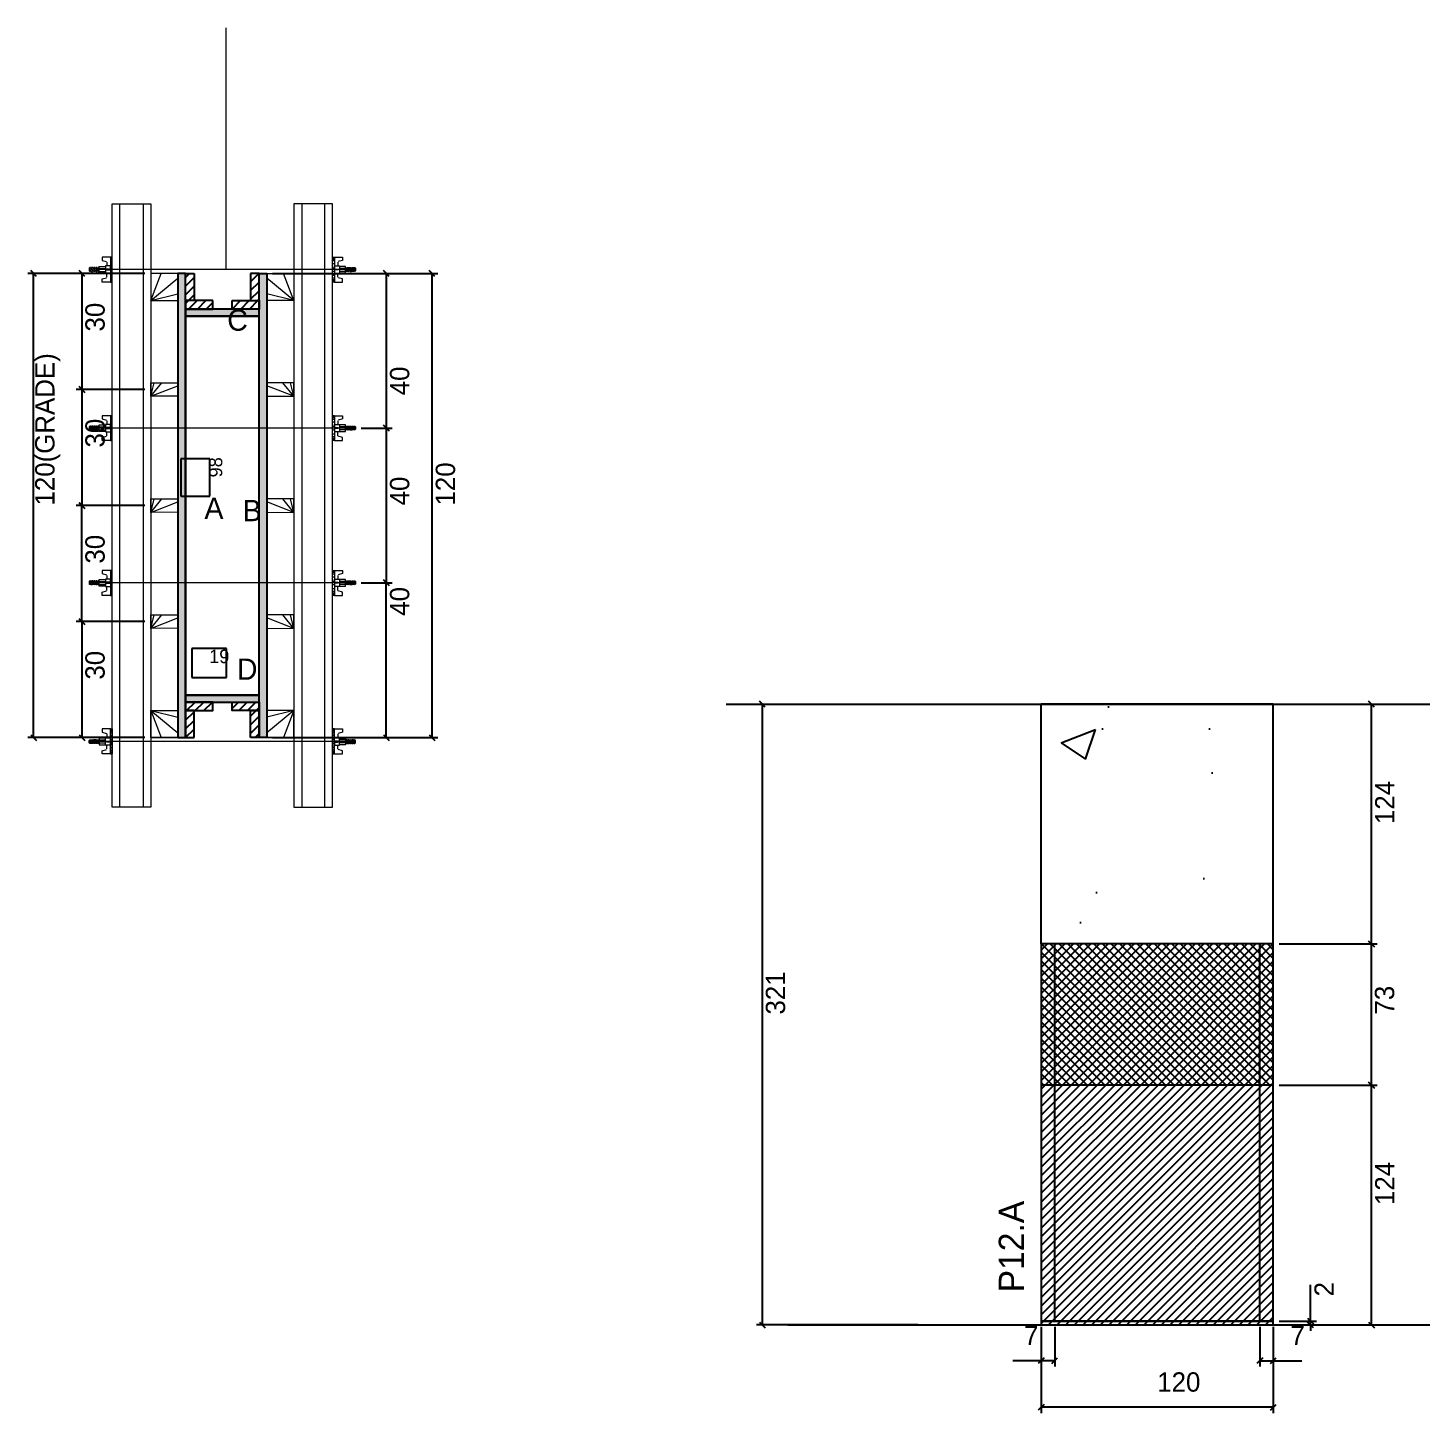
# Model space of a CAD drawing. Header units: metres. Extents: x 2885 to 4262, y 8696 to 9413.
# Drawn here: x 2885 to 3605, y 8696 to 9413 of the extents above; entities that cross this region are included whole.
import ezdxf

# ---------------------------------------------------------------- set-up
doc = ezdxf.new("R2010")
doc.units = ezdxf.units.M
for name, color, linetype in [('CHAPA', 7, 'Continuous'), ('COTA', 7, 'Continuous'), ('Hachura', 7, 'Continuous'), ('Madeira', 7, 'Continuous'), ('NIVEL 2° PAV.', 7, 'Continuous'), ('Nível', 7, 'Continuous'), ('Painéis', 7, 'Continuous'), ('Perfil Metálico', 7, 'Continuous'), ('SARR_2.2x7', 7, 'Continuous'), ('SARRAFO', 7, 'Continuous'), ('Texto Seção', 7, 'Continuous'), ('TEXTO_GERAL', 7, 'Continuous')]:
    doc.layers.add(name, color=color, linetype=linetype)

msp = doc.modelspace()

# ---------------------------------------------------------------- hatches: boundary and pattern name
at = {"layer": 'COTA'}
h = msp.add_hatch(dxfattribs=at)
h.set_pattern_fill('AR-CONC')
h.paths.add_polyline_path([(3408.53, 9063.1), (3408.53, 8939.1), (3528.53, 8939.1), (3528.53, 9063.1), (3408.53, 9063.1)])
at = {"layer": 'Hachura'}
h = msp.add_hatch(color=7, dxfattribs=at)
h.dxf.hatch_style = 1
h.paths.add_polyline_path([(2966.19, 9285.81), (2962.19, 9285.81), (2962.19, 9045.81), (2966.19, 9045.81), (2966.19, 9285.81)])
h = msp.add_hatch(color=7, dxfattribs=at)
h.dxf.hatch_style = 1
h.paths.add_polyline_path([(2966.19, 9285.81), (2962.19, 9285.81), (2962.19, 9045.81), (2966.19, 9045.81), (2966.19, 9285.81)])
h = msp.add_hatch(dxfattribs=at)
h.set_pattern_fill('ANSI31')
h.paths.add_polyline_path([(2966.19, 9271.81), (2970.59, 9271.81), (2970.59, 9285.81), (2966.19, 9285.81), (2966.19, 9271.81)])
h = msp.add_hatch(dxfattribs=at)
h.set_pattern_fill('ANSI31')
h.paths.add_polyline_path([(3004.19, 9271.81), (2999.79, 9271.81), (2999.79, 9285.81), (3004.19, 9285.81), (3004.19, 9271.81)])
h = msp.add_hatch(color=7, dxfattribs=at)
h.dxf.hatch_style = 1
h.paths.add_polyline_path([(3004.19, 9285.81), (3008.19, 9285.81), (3008.19, 9045.81), (3004.19, 9045.81), (3004.19, 9285.81)])
h = msp.add_hatch(color=7, dxfattribs=at)
h.dxf.hatch_style = 1
h.paths.add_polyline_path([(3004.19, 9285.81), (3008.19, 9285.81), (3008.19, 9045.81), (3004.19, 9045.81), (3004.19, 9285.81)])
h = msp.add_hatch(dxfattribs=at)
h.set_pattern_fill('ANSI31')
h.paths.add_polyline_path([(2966.19, 9267.41), (2966.19, 9271.81), (2980.19, 9271.81), (2980.19, 9267.41), (2966.19, 9267.41)])
h = msp.add_hatch(dxfattribs=at)
h.set_pattern_fill('ANSI31')
h.paths.add_polyline_path([(3004.19, 9267.41), (3004.19, 9271.81), (2990.19, 9271.81), (2990.19, 9267.41), (3004.19, 9267.41)])
h = msp.add_hatch(color=7, dxfattribs=at)
h.dxf.hatch_style = 1
h.paths.add_polyline_path([(3004.19, 9263.81), (3004.19, 9267.41), (2966.19, 9267.41), (2966.19, 9263.81), (3004.19, 9263.81)])
h = msp.add_hatch(color=7, dxfattribs=at)
h.dxf.hatch_style = 1
h.paths.add_polyline_path([(3004.19, 9263.81), (3004.19, 9267.41), (2966.19, 9267.41), (2966.19, 9263.81), (3004.19, 9263.81)])
h = msp.add_hatch(color=7, dxfattribs=at)
h.dxf.hatch_style = 1
h.paths.add_polyline_path([(3004.19, 9064.21), (3004.19, 9067.81), (2966.19, 9067.81), (2966.19, 9064.21), (3004.19, 9064.21)])
h = msp.add_hatch(color=7, dxfattribs=at)
h.dxf.hatch_style = 1
h.paths.add_polyline_path([(3004.19, 9064.21), (3004.19, 9067.81), (2966.19, 9067.81), (2966.19, 9064.21), (3004.19, 9064.21)])
h = msp.add_hatch(dxfattribs=at)
h.set_pattern_fill('ANSI31')
h.paths.add_polyline_path([(2966.19, 9059.81), (2966.19, 9064.21), (2980.19, 9064.21), (2980.19, 9059.81), (2966.19, 9059.81)])
h = msp.add_hatch(dxfattribs=at)
h.set_pattern_fill('ANSI31')
h.paths.add_polyline_path([(3004.19, 9059.81), (3004.19, 9064.21), (2990.19, 9064.21), (2990.19, 9059.81), (3004.19, 9059.81)])
h = msp.add_hatch(dxfattribs=at)
h.set_pattern_fill('ANSI31')
h.paths.add_polyline_path([(2966.19, 9059.81), (2970.59, 9059.81), (2970.59, 9045.81), (2966.19, 9045.81), (2966.19, 9059.81)])
h = msp.add_hatch(dxfattribs=at)
h.set_pattern_fill('ANSI31')
h.paths.add_polyline_path([(3004.19, 9059.81), (2999.79, 9059.81), (2999.79, 9045.81), (3004.19, 9045.81), (3004.19, 9059.81)])
h = msp.add_hatch(dxfattribs=at)
h.set_pattern_fill('ANSI37')
h.paths.add_polyline_path([(3408.53, 8939.1), (3408.53, 8866.1), (3528.53, 8866.1), (3528.53, 8939.1), (3408.53, 8939.1)])
h = msp.add_hatch(dxfattribs=at)
h.set_pattern_fill('ANSI31')
h.paths.add_polyline_path([(3528.53, 8866.1), (3408.53, 8866.1), (3408.53, 8742.1), (3528.53, 8742.1), (3528.53, 8866.1)])

# ---------------------------------------------------------------- linework, layer by layer
at = {"layer": 'CHAPA', "color": 1, "lineweight": 25}
for points in [[(2966.19, 9285.81), (2962.19, 9285.81), (2962.19, 9045.81), (2966.19, 9045.81)], [(2966.19, 9285.81), (2962.19, 9285.81), (2962.19, 9045.81), (2966.19, 9045.81)], [(3004.19, 9285.81), (3008.19, 9285.81), (3008.19, 9045.81), (3004.19, 9045.81)], [(3004.19, 9285.81), (3008.19, 9285.81), (3008.19, 9045.81), (3004.19, 9045.81)], [(3004.19, 9263.81), (3004.19, 9267.41), (2966.19, 9267.41), (2966.19, 9263.81)], [(3004.19, 9263.81), (3004.19, 9267.41), (2966.19, 9267.41), (2966.19, 9263.81)], [(3004.19, 9064.21), (3004.19, 9067.81), (2966.19, 9067.81), (2966.19, 9064.21)], [(3004.19, 9064.21), (3004.19, 9067.81), (2966.19, 9067.81), (2966.19, 9064.21)]]:
    msp.add_lwpolyline(points, close=True, dxfattribs=at)
at = {"layer": 'COTA', "color": 241, "lineweight": 25}
for p, q in [((2945.19, 9285.81), (2884.63, 9285.81)), ((2887.63, 9045.81), (2887.63, 9285.81)), ((2945.18, 9285.79), (2909.57, 9285.79)), ((2912.57, 9285.79), (2912.57, 9225.79)), ((3011.19, 9285.81), (3096.6, 9285.81)), ((3045.19, 9285.81), (3072.92, 9285.81)), ((3069.92, 9285.81), (3069.92, 9205.88)), ((3093.6, 9045.81), (3093.6, 9285.81)), ((2945.18, 9225.79), (2909.57, 9225.79)), ((2945.18, 9225.79), (2909.57, 9225.79)), ((2912.57, 9225.79), (2912.57, 9165.82)), ((3056.99, 9205.88), (3072.92, 9205.88)), ((3056.99, 9205.88), (3072.92, 9205.88)), ((3069.92, 9205.88), (3069.92, 9125.88)), ((2945.18, 9165.82), (2909.57, 9165.82)), ((2945.18, 9165.79), (2909.57, 9165.79)), ((2912.57, 9105.79), (2912.57, 9165.79)), ((3056.99, 9125.88), (3072.92, 9125.88)), ((3056.99, 9125.88), (3072.92, 9125.88)), ((3069.92, 9045.81), (3069.92, 9125.88)), ((2945.18, 9105.79), (2909.57, 9105.79)), ((2945.18, 9105.79), (2909.57, 9105.79)), ((2912.57, 9105.79), (2912.57, 9045.79)), ((3528.53, 9063.1), (3408.53, 9063.1)), ((3408.53, 8939.1), (3408.53, 9063.1)), ((3528.53, 8939.1), (3528.53, 9063.1)), ((2945.19, 9045.81), (2884.63, 9045.81)), ((2945.18, 9045.79), (2909.57, 9045.79)), ((3011.19, 9045.81), (3096.6, 9045.81)), ((3045.19, 9045.81), (3072.92, 9045.81))]:
    msp.add_line(p, q, dxfattribs=at)
at = {"layer": 'COTA', "color": 0, "lineweight": 25}
for p, q in [((2889.13, 9284.31), (2886.13, 9287.31)), ((2914.07, 9284.29), (2911.07, 9287.29)), ((3071.42, 9284.31), (3068.42, 9287.31)), ((3095.1, 9284.31), (3092.1, 9287.31)), ((2911.07, 9227.29), (2914.07, 9224.29)), ((2914.07, 9224.29), (2911.07, 9227.29)), ((3068.42, 9207.38), (3071.42, 9204.38)), ((3071.42, 9204.38), (3068.42, 9207.38)), ((2911.07, 9167.32), (2914.07, 9164.32)), ((2914.07, 9164.29), (2911.07, 9167.29)), ((3071.42, 9124.38), (3068.42, 9127.38)), ((3068.42, 9127.38), (3071.42, 9124.38)), ((2914.07, 9104.29), (2911.07, 9107.29)), ((2911.07, 9107.29), (2914.07, 9104.29)), ((3580.76, 9061.6), (3577.76, 9064.6)), ((2886.13, 9047.31), (2889.13, 9044.31)), ((2911.07, 9047.29), (2914.07, 9044.29)), ((3068.42, 9047.31), (3071.42, 9044.31)), ((3092.1, 9047.31), (3095.1, 9044.31)), ((3580.76, 8937.6), (3577.76, 8940.6)), ((3577.76, 8940.6), (3580.76, 8937.6)), ((3580.76, 8864.6), (3577.76, 8867.6)), ((3577.76, 8867.6), (3580.76, 8864.6)), ((3546.29, 8745.6), (3549.29, 8742.6)), ((3549.29, 8740.6), (3546.29, 8743.6)), ((3577.76, 8743.6), (3580.76, 8740.6)), ((3410.03, 8725.09), (3407.03, 8722.09)), ((3414.03, 8722.09), (3417.03, 8725.09)), ((3523.03, 8725.09), (3520.03, 8722.09)), ((3527.03, 8722.09), (3530.03, 8725.09)), ((3410.03, 8700.99), (3407.03, 8697.99)), ((3527.03, 8697.99), (3530.03, 8700.99))]:
    msp.add_line(p, q, dxfattribs=at)
at = {"layer": 'COTA', "color": 180, "lineweight": 25}
for p, q in [((2978.65, 9190.03), (2963.65, 9190.03)), ((2963.65, 9190.03), (2963.65, 9170.7)), ((2978.65, 9170.7), (2978.65, 9190.03)), ((2963.65, 9170.7), (2978.65, 9170.7)), ((2987.38, 9091.81), (2969.38, 9091.81)), ((2969.38, 9091.81), (2969.38, 9076.81)), ((2987.38, 9076.81), (2987.38, 9091.81)), ((2969.38, 9076.81), (2987.38, 9076.81))]:
    msp.add_line(p, q, dxfattribs=at)
at = {"layer": 'COTA', "color": 4, "lineweight": 25}
for p, q in [((3531.53, 9063.1), (3582.26, 9063.1)), ((3579.26, 8939.1), (3579.26, 9063.1)), ((3531.53, 8939.1), (3582.26, 8939.1)), ((3531.53, 8939.1), (3582.26, 8939.1)), ((3579.26, 8866.1), (3579.26, 8939.1)), ((3531.53, 8866.1), (3582.26, 8866.1)), ((3531.53, 8866.1), (3582.26, 8866.1)), ((3579.26, 8742.1), (3579.26, 8866.1)), ((3547.79, 8744.1), (3547.79, 8762.9)), ((3408.53, 8741.1), (3408.53, 8696.49)), ((3408.53, 8739.1), (3408.53, 8720.59)), ((3415.53, 8741.1), (3415.53, 8720.59)), ((3521.53, 8741.1), (3521.53, 8720.59)), ((3528.53, 8741.1), (3528.53, 8696.49)), ((3528.53, 8739.1), (3528.53, 8720.59)), ((3531.53, 8744.1), (3550.79, 8744.1)), ((3531.53, 8742.1), (3550.79, 8742.1)), ((3531.53, 8742.1), (3582.26, 8742.1)), ((3547.79, 8742.1), (3547.79, 8744.1)), ((3547.79, 8742.1), (3547.79, 8739.1)), ((3408.53, 8723.59), (3393.8, 8723.59)), ((3415.53, 8723.59), (3408.53, 8723.59)), ((3521.53, 8723.59), (3528.53, 8723.59)), ((3528.53, 8723.59), (3543.26, 8723.59)), ((3528.53, 8699.49), (3408.53, 8699.49))]:
    msp.add_line(p, q, dxfattribs=at)
at = {"layer": 'Hachura', "color": 0, "lineweight": 9}
for p, q in [((2923.03, 9294.26), (2923.03, 9292.58)), ((2923.03, 9292.58), (2925.25, 9292)), ((2928.19, 9294.26), (2923.06, 9294.26)), ((2927.27, 9294.12), (2928.2, 9294.12)), ((2927.27, 9293.91), (2928.2, 9293.91)), ((2927.27, 9293.57), (2928.2, 9293.57)), ((2927.27, 9293.11), (2928.2, 9293.11)), ((2927.27, 9292.27), (2928.2, 9292.27)), ((2927.29, 9294.26), (2927.29, 9281.36)), ((2927.29, 9294.26), (2927.29, 9289.1)), ((2928.19, 9281.36), (2928.19, 9294.26)), ((3042.19, 9281.36), (3042.19, 9294.26)), ((3042.19, 9294.26), (3047.33, 9294.26)), ((3043.12, 9294.12), (3042.19, 9294.12)), ((3043.12, 9293.91), (3042.19, 9293.91)), ((3043.12, 9293.57), (3042.19, 9293.57)), ((3043.12, 9293.11), (3042.19, 9293.11)), ((3043.12, 9292.27), (3042.19, 9292.27)), ((3043.1, 9294.26), (3043.1, 9281.36)), ((3043.1, 9294.26), (3043.1, 9289.1)), ((3047.35, 9292.58), (3045.14, 9292)), ((3047.35, 9294.26), (3047.35, 9292.58)), ((2916.72, 9288.85), (2916.39, 9288.52)), ((2916.39, 9288.52), (2916.39, 9287.23)), ((2916.72, 9286.91), (2916.39, 9287.23)), ((2917.04, 9288.84), (2916.71, 9288.84)), ((2917.36, 9286.91), (2916.71, 9288.2)), ((2917.28, 9286.81), (2916.71, 9287.94)), ((2916.71, 9287.42), (2917.05, 9286.75)), ((2916.71, 9287.17), (2916.84, 9286.91)), ((2916.72, 9286.91), (2916.72, 9288.85)), ((2917.04, 9288.84), (2918, 9286.91)), ((2917.04, 9288.84), (2918, 9286.91)), ((2917.13, 9288.92), (2918.21, 9286.75)), ((2917.36, 9286.91), (2918, 9286.91)), ((2918.44, 9286.81), (2917.37, 9288.95)), ((2918.2, 9288.84), (2917.55, 9288.84)), ((2918.52, 9286.91), (2917.55, 9288.84)), ((2918.2, 9288.84), (2919.17, 9286.91)), ((2918.29, 9288.92), (2919.37, 9286.75)), ((2919.17, 9286.91), (2918.52, 9286.91)), ((2919.6, 9286.81), (2918.53, 9288.95)), ((2919.36, 9288.84), (2918.71, 9288.84)), ((2919.68, 9286.91), (2918.71, 9288.84)), ((2918.93, 9288.84), (2918.71, 9288.84)), ((2919.36, 9288.84), (2920.33, 9286.91)), ((2919.45, 9288.92), (2920.53, 9286.75)), ((2919.89, 9286.91), (2919.68, 9286.91)), ((2920.76, 9286.81), (2919.69, 9288.95)), ((2920.52, 9288.84), (2919.87, 9288.84)), ((2920.84, 9286.91), (2919.87, 9288.84)), ((2919.89, 9286.91), (2920.33, 9286.91)), ((2920.52, 9288.84), (2921.49, 9286.91)), ((2920.84, 9286.91), (2921.49, 9286.91)), ((2921.49, 9287.68), (2920.85, 9288.95)), ((2921.49, 9287.94), (2921.04, 9288.84)), ((2921.49, 9288.84), (2921.04, 9288.84)), ((2921.49, 9286.13), (2921.49, 9289.49)), ((2921.49, 9289.49), (2924.71, 9289.49)), ((2921.49, 9288.46), (2924.71, 9288.46)), ((2921.49, 9286.91), (2924.71, 9286.91)), ((2924.71, 9286.13), (2921.49, 9286.13)), ((2921.55, 9286.13), (2921.55, 9289.49)), ((2924.71, 9289.75), (2924.71, 9285.88)), ((2927.29, 9289.75), (2924.71, 9289.75)), ((2924.71, 9285.88), (2924.71, 9286.13)), ((2924.71, 9285.88), (2924.71, 9286.13)), ((2924.71, 9285.88), (2927.29, 9285.88)), ((2927.29, 9288.12), (2925.29, 9288.12)), ((2925.29, 9287.61), (2927.29, 9287.61)), ((2925.49, 9291.69), (2925.49, 9289.75)), ((2925.49, 9283.93), (2925.49, 9285.88)), ((2927.27, 9290.85), (2928.2, 9290.85)), ((2927.29, 9287.81), (2927.29, 9289.75)), ((2927.29, 9289.1), (2927.29, 9288.46)), ((2927.29, 9287.82), (2928.19, 9287.82)), ((2927.61, 9288.77), (2927.4, 9288.77)), ((2927.42, 9286.84), (2927.85, 9286.84)), ((2928.04, 9288.77), (2927.61, 9288.77)), ((2928.19, 9282.32), (2928.19, 9290.13)), ((3043.12, 9290.85), (3042.19, 9290.85)), ((3042.19, 9282.32), (3042.19, 9290.13)), ((3043.1, 9287.82), (3042.19, 9287.82)), ((3042.34, 9288.77), (3042.78, 9288.77)), ((3042.97, 9286.84), (3042.54, 9286.84)), ((3042.78, 9288.77), (3042.99, 9288.77)), ((3043.1, 9287.81), (3043.1, 9289.75)), ((3043.1, 9289.75), (3045.68, 9289.75)), ((3043.1, 9289.1), (3043.1, 9288.46)), ((3043.1, 9288.12), (3045.1, 9288.12)), ((3045.1, 9287.61), (3043.1, 9287.61)), ((3045.68, 9285.88), (3043.1, 9285.88)), ((3044.9, 9291.69), (3044.9, 9289.75)), ((3044.9, 9283.93), (3044.9, 9285.88)), ((3045.68, 9289.75), (3045.68, 9285.88)), ((3048.9, 9289.49), (3045.68, 9289.49)), ((3048.9, 9288.46), (3045.68, 9288.46)), ((3048.9, 9286.91), (3045.68, 9286.91)), ((3045.68, 9286.14), (3048.9, 9286.14)), ((3045.68, 9285.88), (3045.68, 9286.14)), ((3045.68, 9285.88), (3045.68, 9286.14)), ((3048.83, 9286.14), (3048.83, 9289.49)), ((3048.9, 9286.14), (3048.9, 9289.49)), ((3048.9, 9287.68), (3049.53, 9288.95)), ((3049.87, 9288.84), (3048.9, 9286.91)), ((3048.9, 9287.94), (3049.35, 9288.84)), ((3048.9, 9288.84), (3049.35, 9288.84)), ((3049.55, 9286.91), (3048.9, 9286.91)), ((3049.55, 9286.91), (3050.51, 9288.84)), ((3049.63, 9286.81), (3050.7, 9288.95)), ((3050.94, 9288.92), (3049.85, 9286.75)), ((3049.87, 9288.84), (3050.51, 9288.84)), ((3051.03, 9288.84), (3050.06, 9286.91)), ((3050.5, 9286.91), (3050.06, 9286.91)), ((3050.5, 9286.91), (3050.71, 9286.91)), ((3050.71, 9286.91), (3051.67, 9288.84)), ((3050.79, 9286.81), (3051.86, 9288.95)), ((3052.1, 9288.92), (3051.02, 9286.75)), ((3051.03, 9288.84), (3051.67, 9288.84)), ((3052.19, 9288.84), (3051.22, 9286.91)), ((3051.22, 9286.91), (3051.87, 9286.91)), ((3051.46, 9288.84), (3051.67, 9288.84)), ((3051.87, 9286.91), (3052.84, 9288.84)), ((3051.95, 9286.81), (3053.02, 9288.95)), ((3053.26, 9288.92), (3052.18, 9286.75)), ((3052.19, 9288.84), (3052.84, 9288.84)), ((3053.35, 9288.84), (3052.38, 9286.91)), ((3053.35, 9288.84), (3052.38, 9286.91)), ((3053.03, 9286.91), (3052.38, 9286.91)), ((3053.03, 9286.91), (3053.67, 9288.2)), ((3053.11, 9286.81), (3053.67, 9287.94)), ((3053.67, 9287.43), (3053.34, 9286.75)), ((3053.35, 9288.84), (3053.67, 9288.84)), ((3053.67, 9287.17), (3053.54, 9286.91)), ((3053.67, 9288.85), (3053.99, 9288.52)), ((3053.67, 9286.91), (3053.67, 9288.85)), ((3053.67, 9286.91), (3053.99, 9287.23)), ((3053.99, 9288.52), (3053.99, 9287.23)), ((2923.03, 9283.04), (2925.25, 9283.62)), ((2923.03, 9281.36), (2923.03, 9283.04)), ((2927.29, 9281.36), (2923.03, 9281.36)), ((2927.27, 9284.79), (2928.19, 9284.79)), ((2927.27, 9283.35), (2928.2, 9283.35)), ((2927.27, 9282.51), (2928.2, 9282.51)), ((2927.27, 9282.05), (2928.2, 9282.05)), ((2927.27, 9281.71), (2928.2, 9281.71)), ((2927.27, 9281.5), (2928.2, 9281.5)), ((2927.29, 9281.36), (2928.19, 9281.36)), ((3043.12, 9284.79), (3042.19, 9284.79)), ((3043.12, 9283.35), (3042.19, 9283.35)), ((3043.12, 9282.51), (3042.19, 9282.51)), ((3043.12, 9282.05), (3042.19, 9282.05)), ((3043.12, 9281.71), (3042.19, 9281.71)), ((3043.12, 9281.5), (3042.19, 9281.5)), ((3043.1, 9281.36), (3042.19, 9281.36)), ((3043.1, 9281.36), (3047.35, 9281.36)), ((3047.35, 9283.04), (3045.14, 9283.62)), ((3047.35, 9281.36), (3047.35, 9283.04)), ((2916.72, 9206.84), (2916.39, 9206.52)), ((2916.39, 9206.52), (2916.39, 9205.23)), ((2917.04, 9206.84), (2916.71, 9206.84)), ((2917.36, 9204.91), (2916.71, 9206.2)), ((2917.28, 9204.81), (2916.71, 9205.94)), ((2916.72, 9204.91), (2916.72, 9206.84)), ((2917.04, 9206.84), (2918, 9204.91)), ((2917.04, 9206.84), (2918, 9204.91)), ((2917.13, 9206.92), (2918.21, 9204.75)), ((2918.44, 9204.81), (2917.37, 9206.95)), ((2918.2, 9206.84), (2917.55, 9206.84)), ((2918.52, 9204.91), (2917.55, 9206.84)), ((2918.2, 9206.84), (2919.17, 9204.91)), ((2918.29, 9206.92), (2919.37, 9204.75)), ((2919.6, 9204.81), (2918.53, 9206.95)), ((2919.36, 9206.84), (2918.71, 9206.84)), ((2919.68, 9204.91), (2918.71, 9206.84)), ((2918.93, 9206.84), (2918.71, 9206.84)), ((2919.36, 9206.84), (2920.33, 9204.91)), ((2919.45, 9206.92), (2920.53, 9204.75)), ((2920.76, 9204.81), (2919.69, 9206.95)), ((2920.52, 9206.84), (2919.87, 9206.84)), ((2920.84, 9204.91), (2919.87, 9206.84)), ((2920.52, 9206.84), (2921.49, 9204.91)), ((2921.49, 9205.68), (2920.85, 9206.95)), ((2921.49, 9205.94), (2921.04, 9206.84)), ((2921.49, 9206.84), (2921.04, 9206.84)), ((2921.49, 9204.13), (2921.49, 9207.49)), ((2921.49, 9207.49), (2924.71, 9207.49)), ((2921.49, 9206.46), (2924.71, 9206.46)), ((2921.55, 9204.13), (2921.55, 9207.49)), ((2923.03, 9212.26), (2923.03, 9210.58)), ((2923.03, 9210.58), (2925.25, 9210)), ((2928.19, 9212.26), (2923.06, 9212.26)), ((2924.71, 9207.75), (2924.71, 9203.88)), ((2927.29, 9207.75), (2924.71, 9207.75)), ((2927.29, 9206.12), (2925.29, 9206.12)), ((2925.49, 9209.69), (2925.49, 9207.75)), ((2927.27, 9212.12), (2928.2, 9212.12)), ((2927.27, 9211.91), (2928.2, 9211.91)), ((2927.27, 9211.57), (2928.2, 9211.57)), ((2927.27, 9211.11), (2928.2, 9211.11)), ((2927.27, 9210.27), (2928.2, 9210.27)), ((2927.27, 9208.85), (2928.2, 9208.85)), ((2927.29, 9212.26), (2927.29, 9199.36)), ((2927.29, 9212.26), (2927.29, 9207.1)), ((2927.29, 9205.81), (2927.29, 9207.75)), ((2927.29, 9207.1), (2927.29, 9206.46)), ((2927.29, 9205.82), (2928.19, 9205.82)), ((2927.61, 9206.77), (2927.4, 9206.77)), ((2928.04, 9206.77), (2927.61, 9206.77)), ((2928.19, 9199.36), (2928.19, 9212.26)), ((2928.19, 9200.31), (2928.19, 9208.13)), ((3042.19, 9199.36), (3042.19, 9212.26)), ((3042.19, 9212.26), (3047.33, 9212.26)), ((3043.12, 9212.12), (3042.19, 9212.12)), ((3043.12, 9211.91), (3042.19, 9211.91)), ((3043.12, 9211.57), (3042.19, 9211.57)), ((3043.12, 9211.11), (3042.19, 9211.11)), ((3043.12, 9210.27), (3042.19, 9210.27)), ((3043.12, 9208.85), (3042.19, 9208.85)), ((3042.19, 9200.32), (3042.19, 9208.13)), ((3043.1, 9205.82), (3042.19, 9205.82)), ((3042.34, 9206.77), (3042.78, 9206.77)), ((3042.78, 9206.77), (3042.99, 9206.77)), ((3043.1, 9212.26), (3043.1, 9199.36)), ((3043.1, 9212.26), (3043.1, 9207.1)), ((3043.1, 9205.81), (3043.1, 9207.75)), ((3043.1, 9207.75), (3045.68, 9207.75)), ((3043.1, 9207.1), (3043.1, 9206.46)), ((3043.1, 9206.12), (3045.1, 9206.12)), ((3044.9, 9209.69), (3044.9, 9207.75)), ((3047.35, 9210.58), (3045.14, 9210)), ((3045.68, 9207.75), (3045.68, 9203.88)), ((3048.9, 9207.49), (3045.68, 9207.49)), ((3048.9, 9206.46), (3045.68, 9206.46)), ((3047.35, 9212.26), (3047.35, 9210.58)), ((3048.83, 9204.14), (3048.83, 9207.49)), ((3048.9, 9204.14), (3048.9, 9207.49)), ((3048.9, 9205.68), (3049.53, 9206.95)), ((3049.87, 9206.84), (3048.9, 9204.91)), ((3048.9, 9205.94), (3049.35, 9206.84)), ((3048.9, 9206.84), (3049.35, 9206.84)), ((3049.55, 9204.91), (3050.51, 9206.84)), ((3049.63, 9204.81), (3050.7, 9206.95)), ((3050.94, 9206.92), (3049.85, 9204.75)), ((3049.87, 9206.84), (3050.51, 9206.84)), ((3051.03, 9206.84), (3050.06, 9204.91)), ((3050.71, 9204.91), (3051.67, 9206.84)), ((3050.79, 9204.81), (3051.86, 9206.95)), ((3052.1, 9206.92), (3051.02, 9204.75)), ((3051.03, 9206.84), (3051.67, 9206.84)), ((3052.19, 9206.84), (3051.22, 9204.91)), ((3051.46, 9206.84), (3051.67, 9206.84)), ((3051.87, 9204.91), (3052.84, 9206.84)), ((3051.95, 9204.81), (3053.02, 9206.95)), ((3053.26, 9206.92), (3052.18, 9204.75)), ((3052.19, 9206.84), (3052.84, 9206.84)), ((3053.35, 9206.84), (3052.38, 9204.91)), ((3053.35, 9206.84), (3052.38, 9204.91)), ((3053.03, 9204.91), (3053.67, 9206.2)), ((3053.11, 9204.81), (3053.67, 9205.94)), ((3053.35, 9206.84), (3053.67, 9206.84)), ((3053.67, 9206.85), (3053.99, 9206.52)), ((3053.67, 9204.91), (3053.67, 9206.85)), ((3053.99, 9206.52), (3053.99, 9205.23)), ((2916.72, 9204.91), (2916.39, 9205.23)), ((2916.71, 9205.42), (2917.05, 9204.75)), ((2916.71, 9205.17), (2916.84, 9204.91)), ((2917.36, 9204.91), (2918, 9204.91)), ((2919.17, 9204.91), (2918.52, 9204.91)), ((2919.89, 9204.91), (2919.68, 9204.91)), ((2919.89, 9204.91), (2920.33, 9204.91)), ((2920.84, 9204.91), (2921.49, 9204.91)), ((2921.49, 9204.91), (2924.71, 9204.91)), ((2924.71, 9204.13), (2921.49, 9204.13)), ((2923.03, 9201.04), (2925.25, 9201.62)), ((2923.03, 9199.36), (2923.03, 9201.04)), ((2927.29, 9199.36), (2923.03, 9199.36)), ((2924.71, 9203.88), (2924.71, 9204.13)), ((2924.71, 9203.88), (2924.71, 9204.13)), ((2924.71, 9203.88), (2927.29, 9203.88)), ((2925.29, 9205.61), (2927.29, 9205.61)), ((2925.49, 9201.93), (2925.49, 9203.88)), ((2927.27, 9202.79), (2928.19, 9202.79)), ((2927.27, 9201.35), (2928.2, 9201.35)), ((2927.27, 9200.51), (2928.2, 9200.51)), ((2927.27, 9200.05), (2928.2, 9200.05)), ((2927.27, 9199.71), (2928.2, 9199.71)), ((2927.27, 9199.5), (2928.2, 9199.5)), ((2927.29, 9199.36), (2928.19, 9199.36)), ((2927.42, 9204.84), (2927.85, 9204.84)), ((3043.12, 9202.79), (3042.19, 9202.79)), ((3043.12, 9201.35), (3042.19, 9201.35)), ((3043.12, 9200.51), (3042.19, 9200.51)), ((3043.12, 9200.05), (3042.19, 9200.05)), ((3043.12, 9199.71), (3042.19, 9199.71)), ((3043.12, 9199.5), (3042.19, 9199.5)), ((3043.1, 9199.36), (3042.19, 9199.36)), ((3042.97, 9204.84), (3042.54, 9204.84)), ((3045.1, 9205.61), (3043.1, 9205.61)), ((3045.68, 9203.88), (3043.1, 9203.88)), ((3043.1, 9199.36), (3047.35, 9199.36)), ((3044.9, 9201.93), (3044.9, 9203.88)), ((3047.35, 9201.04), (3045.14, 9201.62)), ((3048.9, 9204.91), (3045.68, 9204.91)), ((3045.68, 9204.14), (3048.9, 9204.14)), ((3045.68, 9203.88), (3045.68, 9204.14)), ((3045.68, 9203.88), (3045.68, 9204.14)), ((3047.35, 9199.36), (3047.35, 9201.04)), ((3049.55, 9204.91), (3048.9, 9204.91)), ((3050.5, 9204.91), (3050.06, 9204.91)), ((3050.5, 9204.91), (3050.71, 9204.91)), ((3051.22, 9204.91), (3051.87, 9204.91)), ((3053.03, 9204.91), (3052.38, 9204.91)), ((3053.67, 9205.42), (3053.34, 9204.75)), ((3053.67, 9205.17), (3053.54, 9204.91)), ((3053.67, 9204.91), (3053.99, 9205.23)), ((2916.72, 9126.84), (2916.39, 9126.52)), ((2916.39, 9126.52), (2916.39, 9125.23)), ((2917.04, 9126.84), (2916.71, 9126.84)), ((2916.72, 9124.91), (2916.72, 9126.84)), ((2917.04, 9126.84), (2918, 9124.91)), ((2917.04, 9126.84), (2918, 9124.91)), ((2917.13, 9126.92), (2918.21, 9124.75)), ((2918.44, 9124.81), (2917.37, 9126.95)), ((2918.2, 9126.84), (2917.55, 9126.84)), ((2918.52, 9124.91), (2917.55, 9126.84)), ((2918.2, 9126.84), (2919.17, 9124.91)), ((2918.29, 9126.92), (2919.37, 9124.75)), ((2919.6, 9124.81), (2918.53, 9126.95)), ((2919.36, 9126.84), (2918.71, 9126.84)), ((2919.68, 9124.91), (2918.71, 9126.84)), ((2918.93, 9126.84), (2918.71, 9126.84)), ((2919.36, 9126.84), (2920.33, 9124.91)), ((2919.45, 9126.92), (2920.53, 9124.75)), ((2920.76, 9124.81), (2919.69, 9126.95)), ((2920.52, 9126.84), (2919.87, 9126.84)), ((2920.84, 9124.91), (2919.87, 9126.84)), ((2920.52, 9126.84), (2921.49, 9124.91)), ((2921.49, 9125.68), (2920.85, 9126.95)), ((2921.49, 9125.94), (2921.04, 9126.84)), ((2921.49, 9126.84), (2921.04, 9126.84)), ((2921.49, 9124.13), (2921.49, 9127.49)), ((2921.49, 9127.49), (2924.71, 9127.49)), ((2921.55, 9124.13), (2921.55, 9127.49)), ((2923.03, 9132.26), (2923.03, 9130.58)), ((2923.03, 9130.58), (2925.25, 9130)), ((2928.19, 9132.26), (2923.06, 9132.26)), ((2924.71, 9127.75), (2924.71, 9123.88)), ((2927.29, 9127.75), (2924.71, 9127.75)), ((2925.49, 9129.69), (2925.49, 9127.75)), ((2927.27, 9132.12), (2928.2, 9132.12)), ((2927.27, 9131.91), (2928.2, 9131.91)), ((2927.27, 9131.57), (2928.2, 9131.57)), ((2927.27, 9131.11), (2928.2, 9131.11)), ((2927.27, 9130.27), (2928.2, 9130.27)), ((2927.27, 9128.85), (2928.2, 9128.85)), ((2927.29, 9132.26), (2927.29, 9119.36)), ((2927.29, 9132.26), (2927.29, 9127.1)), ((2927.29, 9125.81), (2927.29, 9127.75)), ((2927.29, 9127.1), (2927.29, 9126.46)), ((2927.61, 9126.77), (2927.4, 9126.77)), ((2928.04, 9126.77), (2927.61, 9126.77)), ((2928.19, 9119.36), (2928.19, 9132.26)), ((2928.19, 9120.31), (2928.19, 9128.13)), ((3042.19, 9119.36), (3042.19, 9132.26)), ((3042.19, 9132.26), (3047.33, 9132.26)), ((3043.12, 9132.12), (3042.19, 9132.12)), ((3043.12, 9131.91), (3042.19, 9131.91)), ((3043.12, 9131.57), (3042.19, 9131.57)), ((3043.12, 9131.11), (3042.19, 9131.11)), ((3043.12, 9130.27), (3042.19, 9130.27)), ((3043.12, 9128.85), (3042.19, 9128.85)), ((3042.19, 9120.32), (3042.19, 9128.13)), ((3042.34, 9126.77), (3042.78, 9126.77)), ((3042.78, 9126.77), (3042.99, 9126.77)), ((3043.1, 9132.26), (3043.1, 9119.36)), ((3043.1, 9132.26), (3043.1, 9127.1)), ((3043.1, 9125.81), (3043.1, 9127.75)), ((3043.1, 9127.75), (3045.68, 9127.75)), ((3043.1, 9127.1), (3043.1, 9126.46)), ((3044.9, 9129.69), (3044.9, 9127.75)), ((3047.35, 9130.58), (3045.14, 9130)), ((3045.68, 9127.75), (3045.68, 9123.88)), ((3048.9, 9127.49), (3045.68, 9127.49)), ((3047.35, 9132.26), (3047.35, 9130.58)), ((3048.83, 9124.14), (3048.83, 9127.49)), ((3048.9, 9124.14), (3048.9, 9127.49)), ((3048.9, 9125.68), (3049.53, 9126.95)), ((3049.87, 9126.84), (3048.9, 9124.91)), ((3048.9, 9125.94), (3049.35, 9126.84)), ((3048.9, 9126.84), (3049.35, 9126.84)), ((3049.55, 9124.91), (3050.51, 9126.84)), ((3049.63, 9124.81), (3050.7, 9126.95)), ((3050.94, 9126.92), (3049.85, 9124.75)), ((3049.87, 9126.84), (3050.51, 9126.84)), ((3051.03, 9126.84), (3050.06, 9124.91)), ((3050.71, 9124.91), (3051.67, 9126.84)), ((3050.79, 9124.81), (3051.86, 9126.95)), ((3052.1, 9126.92), (3051.02, 9124.75)), ((3051.03, 9126.84), (3051.67, 9126.84)), ((3052.19, 9126.84), (3051.22, 9124.91)), ((3051.46, 9126.84), (3051.67, 9126.84)), ((3051.87, 9124.91), (3052.84, 9126.84)), ((3051.95, 9124.81), (3053.02, 9126.95)), ((3053.26, 9126.92), (3052.18, 9124.75)), ((3052.19, 9126.84), (3052.84, 9126.84)), ((3053.35, 9126.84), (3052.38, 9124.91)), ((3053.35, 9126.84), (3052.38, 9124.91)), ((3053.35, 9126.84), (3053.67, 9126.84)), ((3053.67, 9126.85), (3053.99, 9126.52)), ((3053.67, 9124.91), (3053.67, 9126.85)), ((3053.99, 9126.52), (3053.99, 9125.23)), ((2916.72, 9124.91), (2916.39, 9125.23)), ((2917.36, 9124.91), (2916.71, 9126.2)), ((2917.28, 9124.81), (2916.71, 9125.94)), ((2916.71, 9125.42), (2917.05, 9124.75)), ((2916.71, 9125.17), (2916.84, 9124.91)), ((2917.36, 9124.91), (2918, 9124.91)), ((2919.17, 9124.91), (2918.52, 9124.91)), ((2919.89, 9124.91), (2919.68, 9124.91)), ((2919.89, 9124.91), (2920.33, 9124.91)), ((2920.84, 9124.91), (2921.49, 9124.91)), ((2921.49, 9126.46), (2924.71, 9126.46)), ((2921.49, 9124.91), (2924.71, 9124.91)), ((2924.71, 9124.13), (2921.49, 9124.13)), ((2923.03, 9121.04), (2925.25, 9121.62)), ((2923.03, 9119.36), (2923.03, 9121.04)), ((2927.29, 9119.36), (2923.03, 9119.36)), ((2924.71, 9123.88), (2924.71, 9124.13)), ((2924.71, 9123.88), (2924.71, 9124.13)), ((2924.71, 9123.88), (2927.29, 9123.88)), ((2927.29, 9126.12), (2925.29, 9126.12)), ((2925.29, 9125.61), (2927.29, 9125.61)), ((2925.49, 9121.93), (2925.49, 9123.88)), ((2927.27, 9122.79), (2928.19, 9122.79)), ((2927.27, 9121.35), (2928.2, 9121.35)), ((2927.27, 9120.51), (2928.2, 9120.51)), ((2927.27, 9120.05), (2928.2, 9120.05)), ((2927.27, 9119.71), (2928.2, 9119.71)), ((2927.27, 9119.5), (2928.2, 9119.5)), ((2927.29, 9125.82), (2928.19, 9125.82)), ((2927.29, 9119.36), (2928.19, 9119.36)), ((2927.42, 9124.84), (2927.85, 9124.84)), ((3043.1, 9125.82), (3042.19, 9125.82)), ((3043.12, 9122.79), (3042.19, 9122.79)), ((3043.12, 9121.35), (3042.19, 9121.35)), ((3043.12, 9120.51), (3042.19, 9120.51)), ((3043.12, 9120.05), (3042.19, 9120.05)), ((3043.12, 9119.71), (3042.19, 9119.71)), ((3043.12, 9119.5), (3042.19, 9119.5)), ((3043.1, 9119.36), (3042.19, 9119.36)), ((3042.97, 9124.84), (3042.54, 9124.84)), ((3043.1, 9126.12), (3045.1, 9126.12)), ((3045.1, 9125.61), (3043.1, 9125.61)), ((3045.68, 9123.88), (3043.1, 9123.88)), ((3043.1, 9119.36), (3047.35, 9119.36)), ((3044.9, 9121.93), (3044.9, 9123.88)), ((3047.35, 9121.04), (3045.14, 9121.62)), ((3048.9, 9126.46), (3045.68, 9126.46)), ((3048.9, 9124.91), (3045.68, 9124.91)), ((3045.68, 9124.14), (3048.9, 9124.14)), ((3045.68, 9123.88), (3045.68, 9124.14)), ((3045.68, 9123.88), (3045.68, 9124.14)), ((3047.35, 9119.36), (3047.35, 9121.04)), ((3049.55, 9124.91), (3048.9, 9124.91)), ((3050.5, 9124.91), (3050.06, 9124.91)), ((3050.5, 9124.91), (3050.71, 9124.91)), ((3051.22, 9124.91), (3051.87, 9124.91)), ((3053.03, 9124.91), (3052.38, 9124.91)), ((3053.03, 9124.91), (3053.67, 9126.2)), ((3053.11, 9124.81), (3053.67, 9125.94)), ((3053.67, 9125.42), (3053.34, 9124.75)), ((3053.67, 9125.17), (3053.54, 9124.91)), ((3053.67, 9124.91), (3053.99, 9125.23)), ((2927.29, 9050.26), (2923.03, 9050.26)), ((2923.03, 9050.26), (2923.03, 9048.58)), ((2923.03, 9048.58), (2925.25, 9048)), ((2925.49, 9047.69), (2925.49, 9045.74)), ((2927.27, 9050.12), (2928.2, 9050.12)), ((2927.27, 9049.91), (2928.2, 9049.91)), ((2927.27, 9049.57), (2928.2, 9049.57)), ((2927.27, 9049.11), (2928.2, 9049.11)), ((2927.27, 9048.27), (2928.2, 9048.27)), ((2927.29, 9037.36), (2927.29, 9050.26)), ((2927.29, 9050.26), (2928.19, 9050.26)), ((2928.19, 9050.26), (2928.19, 9037.36)), ((2928.19, 9049.31), (2928.19, 9041.49)), ((3042.19, 9050.26), (3042.19, 9037.36)), ((3043.1, 9050.26), (3042.19, 9050.26)), ((3043.12, 9050.12), (3042.19, 9050.12)), ((3043.12, 9049.91), (3042.19, 9049.91)), ((3043.12, 9049.57), (3042.19, 9049.57)), ((3042.19, 9049.3), (3042.19, 9041.49)), ((3043.12, 9049.11), (3042.19, 9049.11)), ((3043.12, 9048.27), (3042.19, 9048.27)), ((3043.1, 9037.36), (3043.1, 9050.26)), ((3043.1, 9050.26), (3047.35, 9050.26)), ((3044.9, 9047.69), (3044.9, 9045.74)), ((3047.35, 9048.58), (3045.14, 9048)), ((3047.35, 9050.26), (3047.35, 9048.58)), ((2916.72, 9044.71), (2916.39, 9044.39)), ((2916.39, 9043.1), (2916.39, 9044.39)), ((2916.72, 9042.77), (2916.39, 9043.1)), ((2916.71, 9044.2), (2917.05, 9044.87)), ((2917.28, 9044.81), (2916.71, 9043.68)), ((2916.71, 9044.45), (2916.84, 9044.71)), ((2917.36, 9044.71), (2916.71, 9043.42)), ((2917.04, 9042.78), (2916.71, 9042.78)), ((2916.72, 9044.71), (2916.72, 9042.77)), ((2917.04, 9042.78), (2918, 9044.71)), ((2917.04, 9042.78), (2918, 9044.71)), ((2917.13, 9042.7), (2918.21, 9044.87)), ((2917.36, 9044.71), (2918, 9044.71)), ((2918.44, 9044.81), (2917.37, 9042.67)), ((2918.52, 9044.71), (2917.55, 9042.78)), ((2918.2, 9042.78), (2917.55, 9042.78)), ((2918.2, 9042.78), (2919.17, 9044.71)), ((2918.29, 9042.7), (2919.37, 9044.87)), ((2919.17, 9044.71), (2918.52, 9044.71)), ((2919.6, 9044.81), (2918.53, 9042.67)), ((2919.68, 9044.71), (2918.71, 9042.78)), ((2919.36, 9042.78), (2918.71, 9042.78)), ((2918.93, 9042.78), (2918.71, 9042.78)), ((2919.36, 9042.78), (2920.33, 9044.71)), ((2919.45, 9042.7), (2920.53, 9044.87)), ((2919.89, 9044.71), (2919.68, 9044.71)), ((2920.76, 9044.81), (2919.69, 9042.67)), ((2920.84, 9044.71), (2919.87, 9042.78)), ((2920.52, 9042.78), (2919.87, 9042.78)), ((2919.89, 9044.71), (2920.33, 9044.71)), ((2920.52, 9042.78), (2921.49, 9044.71)), ((2920.84, 9044.71), (2921.49, 9044.71)), ((2921.49, 9043.94), (2920.85, 9042.67)), ((2921.49, 9043.68), (2921.04, 9042.78)), ((2921.49, 9042.78), (2921.04, 9042.78)), ((2921.49, 9045.49), (2921.49, 9042.13)), ((2924.71, 9045.49), (2921.49, 9045.49)), ((2921.49, 9044.71), (2924.71, 9044.71)), ((2921.49, 9043.16), (2924.71, 9043.16)), ((2921.49, 9042.13), (2924.71, 9042.13)), ((2921.55, 9045.49), (2921.55, 9042.13)), ((2924.71, 9041.87), (2924.71, 9045.74)), ((2924.71, 9045.74), (2927.29, 9045.74)), ((2924.71, 9045.74), (2924.71, 9045.49)), ((2924.71, 9045.74), (2924.71, 9045.49)), ((2927.29, 9041.87), (2924.71, 9041.87)), ((2925.29, 9044.01), (2927.29, 9044.01)), ((2927.29, 9043.5), (2925.29, 9043.5)), ((2925.49, 9039.93), (2925.49, 9041.87)), ((2927.27, 9046.83), (2928.19, 9046.83)), ((2927.27, 9040.77), (2928.2, 9040.77)), ((2927.29, 9043.81), (2927.29, 9041.87)), ((2927.29, 9043.8), (2928.19, 9043.8)), ((2927.29, 9042.52), (2927.29, 9043.16)), ((2927.29, 9037.36), (2927.29, 9042.52)), ((2927.61, 9042.85), (2927.4, 9042.85)), ((2927.42, 9044.78), (2927.85, 9044.78)), ((2928.04, 9042.85), (2927.61, 9042.85)), ((3043.12, 9046.83), (3042.19, 9046.83)), ((3043.1, 9043.8), (3042.19, 9043.8)), ((3043.12, 9040.77), (3042.19, 9040.77)), ((3042.34, 9042.85), (3042.78, 9042.85)), ((3042.97, 9044.78), (3042.54, 9044.78)), ((3042.78, 9042.85), (3042.99, 9042.85)), ((3045.68, 9045.74), (3043.1, 9045.74)), ((3045.1, 9044.01), (3043.1, 9044.01)), ((3043.1, 9043.81), (3043.1, 9041.87)), ((3043.1, 9043.5), (3045.1, 9043.5)), ((3043.1, 9042.52), (3043.1, 9043.16)), ((3043.1, 9037.36), (3043.1, 9042.52)), ((3043.1, 9041.87), (3045.68, 9041.87)), ((3044.9, 9039.93), (3044.9, 9041.87)), ((3045.68, 9041.87), (3045.68, 9045.74)), ((3045.68, 9045.74), (3045.68, 9045.48)), ((3045.68, 9045.74), (3045.68, 9045.48)), ((3045.68, 9045.48), (3048.9, 9045.48)), ((3048.9, 9044.71), (3045.68, 9044.71)), ((3048.9, 9043.16), (3045.68, 9043.16)), ((3048.9, 9042.13), (3045.68, 9042.13)), ((3048.83, 9045.48), (3048.83, 9042.13)), ((3048.9, 9045.48), (3048.9, 9042.13)), ((3049.55, 9044.71), (3048.9, 9044.71)), ((3049.87, 9042.78), (3048.9, 9044.71)), ((3048.9, 9043.94), (3049.53, 9042.67)), ((3048.9, 9043.68), (3049.35, 9042.78)), ((3048.9, 9042.78), (3049.35, 9042.78)), ((3049.55, 9044.71), (3050.51, 9042.78)), ((3049.63, 9044.81), (3050.7, 9042.67)), ((3050.94, 9042.7), (3049.85, 9044.87)), ((3049.87, 9042.78), (3050.51, 9042.78)), ((3050.5, 9044.71), (3050.06, 9044.71)), ((3051.03, 9042.78), (3050.06, 9044.71)), ((3050.5, 9044.71), (3050.71, 9044.71)), ((3050.71, 9044.71), (3051.67, 9042.78)), ((3050.79, 9044.81), (3051.86, 9042.67)), ((3052.1, 9042.7), (3051.02, 9044.87)), ((3051.03, 9042.78), (3051.67, 9042.78)), ((3051.22, 9044.71), (3051.87, 9044.71)), ((3052.19, 9042.78), (3051.22, 9044.71)), ((3051.46, 9042.78), (3051.67, 9042.78)), ((3051.87, 9044.71), (3052.84, 9042.78)), ((3051.95, 9044.81), (3053.02, 9042.67)), ((3053.26, 9042.7), (3052.18, 9044.87)), ((3052.19, 9042.78), (3052.84, 9042.78)), ((3053.35, 9042.78), (3052.38, 9044.71)), ((3053.03, 9044.71), (3052.38, 9044.71)), ((3053.35, 9042.78), (3052.38, 9044.71)), ((3053.03, 9044.71), (3053.67, 9043.42)), ((3053.11, 9044.81), (3053.67, 9043.68)), ((3053.67, 9044.2), (3053.34, 9044.87)), ((3053.35, 9042.78), (3053.67, 9042.78)), ((3053.67, 9044.45), (3053.54, 9044.71)), ((3053.67, 9044.71), (3053.99, 9044.39)), ((3053.67, 9044.71), (3053.67, 9042.77)), ((3053.67, 9042.77), (3053.99, 9043.1)), ((3053.99, 9043.1), (3053.99, 9044.39)), ((2923.03, 9039.04), (2925.25, 9039.62)), ((2923.03, 9037.36), (2923.03, 9039.04)), ((2928.19, 9037.36), (2923.06, 9037.36)), ((2927.27, 9039.35), (2928.2, 9039.35)), ((2927.27, 9038.51), (2928.2, 9038.51)), ((2927.27, 9038.05), (2928.2, 9038.05)), ((2927.27, 9037.71), (2928.2, 9037.71)), ((2927.27, 9037.5), (2928.2, 9037.5)), ((3043.12, 9039.35), (3042.19, 9039.35)), ((3043.12, 9038.51), (3042.19, 9038.51)), ((3043.12, 9038.05), (3042.19, 9038.05)), ((3043.12, 9037.71), (3042.19, 9037.71)), ((3043.12, 9037.5), (3042.19, 9037.5)), ((3042.19, 9037.36), (3047.33, 9037.36)), ((3047.35, 9039.04), (3045.14, 9039.62)), ((3047.35, 9037.36), (3047.35, 9039.04))]:
    msp.add_line(p, q, dxfattribs=at)
at = {"layer": 'Hachura', "color": 251, "lineweight": 9}
for p, q in [((3052.99, 9287.81), (2921.19, 9287.82)), ((3052.99, 9205.81), (2921.19, 9205.82)), ((3052.99, 9125.81), (2921.19, 9125.82)), ((3052.99, 9043.81), (2921.19, 9043.8))]:
    msp.add_line(p, q, dxfattribs=at)
at = {"layer": 'Madeira', "color": 126, "lineweight": 18}
for p, q in [((2948.2, 9271.79), (2953.61, 9285.79)), ((3022.19, 9271.79), (3016.78, 9285.79)), ((2948.2, 9271.79), (2962.19, 9283.32)), ((3022.19, 9271.79), (3008.2, 9283.32)), ((2948.2, 9271.79), (2962.19, 9275.29)), ((3022.19, 9271.79), (3008.19, 9275.29)), ((2948.19, 9222.29), (2953.94, 9229.3)), ((2948.19, 9222.29), (2949.92, 9229.3)), ((2948.19, 9222.29), (2962.18, 9227.74)), ((3022.2, 9222.29), (3008.21, 9227.74)), ((3022.2, 9222.29), (3016.45, 9229.3)), ((3022.2, 9222.29), (3020.47, 9229.3)), ((2948.19, 9162.29), (2953.94, 9169.3)), ((2948.19, 9162.29), (2949.92, 9169.3)), ((2948.19, 9162.29), (2962.18, 9167.74)), ((3022.2, 9162.29), (3008.21, 9167.74)), ((3022.2, 9162.29), (3016.45, 9169.3)), ((3022.2, 9162.29), (3020.47, 9169.3)), ((2948.19, 9102.29), (2953.94, 9109.3)), ((2948.19, 9102.29), (2949.92, 9109.3)), ((2948.19, 9102.29), (2962.18, 9107.74)), ((3022.2, 9102.29), (3008.21, 9107.74)), ((3022.2, 9102.29), (3016.45, 9109.3)), ((3022.2, 9102.29), (3020.47, 9109.3)), ((2948.18, 9059.79), (2962.19, 9048.29)), ((2948.18, 9059.79), (2962.18, 9056.33)), ((2948.18, 9059.79), (2953.62, 9045.8)), ((3022.21, 9059.79), (3008.2, 9048.29)), ((3022.21, 9059.79), (3008.21, 9056.33)), ((3022.21, 9059.79), (3016.77, 9045.8))]:
    msp.add_line(p, q, dxfattribs=at)
for points in [[(2948.18, 9045.79), (2962.18, 9045.81), (2962.18, 9285.8), (2948.18, 9285.79)], [(2948.2, 9271.79), (2962.2, 9271.8), (2962.18, 9285.8), (2948.18, 9285.79)], [(3022.19, 9271.79), (3008.19, 9271.8), (3008.21, 9285.8), (3022.21, 9285.79)], [(3022.21, 9045.79), (3008.21, 9045.81), (3008.21, 9285.8), (3022.21, 9285.79)], [(2948.19, 9222.29), (2948.18, 9229.29), (2962.18, 9229.31), (2962.19, 9222.31)], [(3022.2, 9222.29), (3022.21, 9229.29), (3008.21, 9229.31), (3008.2, 9222.31)], [(2948.19, 9162.29), (2948.18, 9169.29), (2962.18, 9169.31), (2962.19, 9162.31)], [(3022.2, 9162.29), (3022.21, 9169.29), (3008.21, 9169.31), (3008.2, 9162.31)], [(2948.19, 9102.29), (2948.18, 9109.29), (2962.18, 9109.31), (2962.19, 9102.31)], [(3022.2, 9102.29), (3022.21, 9109.29), (3008.21, 9109.31), (3008.2, 9102.31)], [(2948.18, 9059.79), (2962.18, 9059.81), (2962.19, 9045.81), (2948.19, 9045.79)], [(3022.21, 9059.79), (3008.21, 9059.81), (3008.19, 9045.81), (3022.19, 9045.79)]]:
    msp.add_lwpolyline(points, close=True, dxfattribs=at)
at = {"layer": 'NIVEL 2° PAV.', "color": 4, "lineweight": 25}
for p, q in [((3261.2, 9063.1), (3267.36, 9063.1)), ((3264.36, 8742.1), (3264.36, 9063.1)), ((3344.9, 8742.1), (3261.36, 8742.1))]:
    msp.add_line(p, q, dxfattribs=at)
at = {"layer": 'NIVEL 2° PAV.', "color": 0, "lineweight": 25}
for p, q in [((3265.86, 9061.6), (3262.86, 9064.6)), ((3262.86, 8743.6), (3265.86, 8740.6))]:
    msp.add_line(p, q, dxfattribs=at)
at = {"layer": 'Nível', "color": 4, "lineweight": 25}
for p, q in [((3245.72, 9063.1), (4187.74, 9063.1)), ((3277.53, 8742.1), (4187.74, 8742.1))]:
    msp.add_line(p, q, dxfattribs=at)
at = {"layer": 'Painéis', "color": 200, "lineweight": 25}
for p, q in [((3408.53, 8939.1), (3408.53, 8742.1)), ((3528.53, 8939.1), (3408.53, 8939.1)), ((3528.53, 8742.1), (3528.53, 8939.1)), ((3528.53, 8866.1), (3408.53, 8866.1)), ((3408.53, 8744.1), (3528.53, 8744.1))]:
    msp.add_line(p, q, dxfattribs=at)
for points in [[(2966.19, 9067.81), (3004.19, 9067.81), (3004.19, 9263.81), (2966.19, 9263.81)], [(3528.53, 8744.1), (3408.53, 8744.1), (3408.53, 8742.1), (3528.53, 8742.1)]]:
    msp.add_lwpolyline(points, close=True, dxfattribs=at)
at = {"layer": 'Perfil Metálico', "color": 224, "lineweight": 18}
for points in [[(2928.19, 9321.81), (2948.19, 9321.81), (2948.19, 9009.81), (2928.19, 9009.81)], [(2944.19, 9009.81), (2932.19, 9009.81), (2932.19, 9321.81), (2944.19, 9321.81)], [(3042.19, 9321.81), (3022.19, 9321.81), (3022.19, 9009.81), (3042.19, 9009.81)], [(3026.19, 9009.81), (3038.19, 9009.81), (3038.19, 9321.81), (3026.19, 9321.81)]]:
    msp.add_lwpolyline(points, close=True, dxfattribs=at)
at = {"layer": 'SARR_2.2x7', "color": 40, "lineweight": 25}
for p, q in [((3415.53, 8866.1), (3415.53, 8939.1)), ((3521.53, 8866.1), (3521.53, 8939.1)), ((3415.53, 8744.1), (3415.53, 8866.1)), ((3521.53, 8744.1), (3521.53, 8866.1))]:
    msp.add_line(p, q, dxfattribs=at)
at = {"layer": 'SARRAFO', "color": 251, "lineweight": 25}
for points in [[(2970.59, 9285.81), (2970.59, 9271.81), (2966.19, 9271.81), (2966.19, 9285.81)], [(2999.79, 9285.81), (2999.79, 9271.81), (3004.19, 9271.81), (3004.19, 9285.81)], [(2980.19, 9271.81), (2966.19, 9271.81), (2966.19, 9267.41), (2980.19, 9267.41)], [(2990.19, 9271.81), (3004.19, 9271.81), (3004.19, 9267.41), (2990.19, 9267.41)], [(2980.19, 9064.21), (2966.19, 9064.21), (2966.19, 9059.81), (2980.19, 9059.81)], [(2990.19, 9064.21), (3004.19, 9064.21), (3004.19, 9059.81), (2990.19, 9059.81)], [(2970.59, 9045.81), (2970.59, 9059.81), (2966.19, 9059.81), (2966.19, 9045.81)], [(2999.79, 9045.81), (2999.79, 9059.81), (3004.19, 9059.81), (3004.19, 9045.81)]]:
    msp.add_lwpolyline(points, close=True, dxfattribs=at)
at = {"layer": 'Texto Seção', "color": 252, "lineweight": 15}
msp.add_line((2987.09, 9287.81), (2987.09, 9412.81), dxfattribs=at)

# ---------------------------------------------------------------- texts
at = {"layer": 'COTA', "color": 241, "lineweight": 25}
for s, p in [('30', (2924.35, 9255.79)), ('120(GRADE)', (2898.41, 9165.81)), ('40', (3081.82, 9222.81)), ('30', (2924.35, 9195.81)), ('120', (3105.5, 9165.81)), ('40', (3081.82, 9165.88)), ('30', (2924.35, 9135.79)), ('40', (3081.82, 9108.81)), ('30', (2924.35, 9075.79))]:
    msp.add_text(s, height=10, rotation=90, dxfattribs=at).set_placement(p)
at = {"layer": 'COTA', "color": 1, "lineweight": 25}
msp.add_text('98', height=7, rotation=90, dxfattribs=at).set_placement((2985.15, 9180.36))
msp.add_text('19', height=7, dxfattribs=at).set_placement((2978.38, 9084.31))
at = {"layer": 'COTA', "color": 240, "lineweight": 25}
for s, p in [('124', (3591.18, 9001.1)), ('73', (3591.04, 8902.6)), ('124', (3591.18, 8804.1)), ('2', (3559.79, 8756.85))]:
    msp.add_text(s, height=10, rotation=90, dxfattribs=at).set_placement(p)
for s, p in [('7', (3399.67, 8731.66)), ('7', (3537.4, 8731.66)), ('120', (3468.53, 8707.59))]:
    msp.add_text(s, height=10, dxfattribs=at).set_placement(p)
at = {"layer": 'NIVEL 2° PAV.', "color": 240, "lineweight": 25}
msp.add_text('321', height=10, rotation=90, dxfattribs=at).set_placement((3276.14, 8902.6))
at = {"layer": 'Texto Seção', "color": 7, "lineweight": 15}
msp.add_text('P12.A', height=13, rotation=90, dxfattribs=at).set_placement((3399.59, 8758.93))
at = {"layer": 'TEXTO_GERAL', "color": 7, "lineweight": 25}
for s, p in [('C', (2987.72, 9256.19)), ('A', (2975.94, 9158.93)), ('B', (2995.68, 9157.71)), ('D', (2992.69, 9075.7))]:
    msp.add_text(s, height=11, dxfattribs=at).set_placement(p)

doc.saveas('drawing.dxf')
